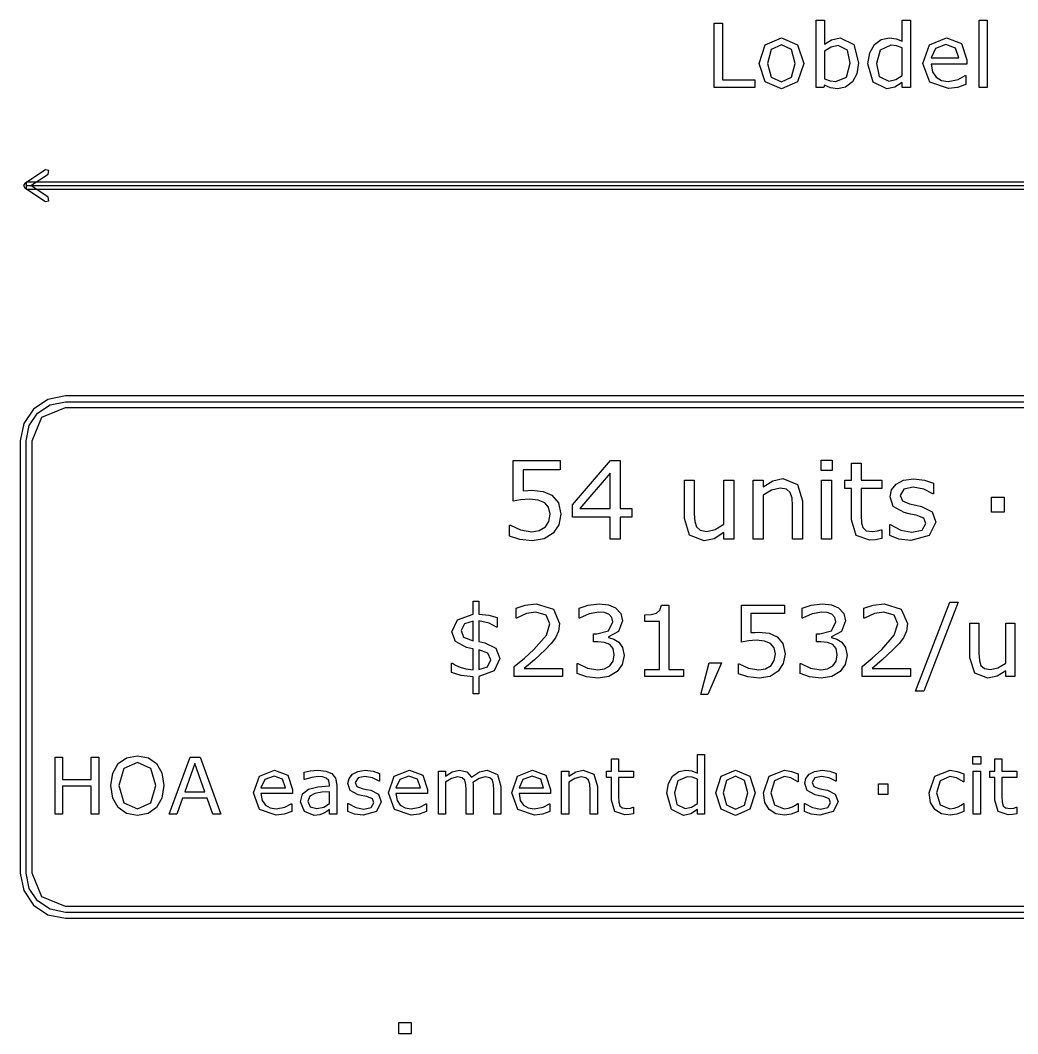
# Model space of a CAD drawing. Header units: inches. Extents: x -33163 to 19162, y -8858 to 30669.
# Drawn here: x 16443 to 17394, y 24874 to 25840 of the extents above; entities that cross this region are included whole.
import ezdxf

# ---------------------------------------------------------------- set-up
doc = ezdxf.new("R2010")
doc.units = ezdxf.units.IN
doc.layers.add('Layer 1', color=7, linetype='Continuous')

msp = doc.modelspace()

# ---------------------------------------------------------------- linework, layer by layer
at = {"layer": 'Layer 1', "color": 7}
for points in [[(17143.01432, 25775.78362), (17104.29086, 25775.78362), (17104.29086, 25836.993), (17112.43021, 25836.993), (17112.43021, 25783.0186), (17143.01432, 25783.0186), (17143.01432, 25775.78362)], [(17242.04271, 25799.09217), (17240.39842, 25788.73303), (17236.04101, 25781.00482), (17229.62818, 25776.11299), (17221.94109, 25774.50975), (17215.11725, 25775.45517), (17209.36213, 25777.92174), (17208.86886, 25775.78362), (17201.63388, 25775.78362), (17201.63388, 25839.74717), (17209.36213, 25839.74717), (17209.36213, 25816.89131), (17216.26819, 25821.24872), (17224.48978, 25822.97523), (17237.31534, 25816.72687), (17242.04271, 25799.09167), (17242.04271, 25799.09217)], [(17291.3309, 25775.78362), (17283.60258, 25775.78362), (17283.60258, 25780.59322), (17276.65543, 25776.11253), (17268.80383, 25774.50929), (17255.7316, 25780.83989), (17250.922, 25798.39282), (17252.56628, 25808.79311), (17257.08813, 25816.56251), (17263.5832, 25821.33095), (17271.31144, 25822.97523), (17277.72424, 25822.19414), (17283.60258, 25819.851), (17283.60258, 25839.7471), (17291.3309, 25839.7471), (17291.3309, 25775.78362)], [(17364.50254, 25775.78362), (17356.77433, 25775.78362), (17356.77433, 25839.74717), (17364.50254, 25839.74717), (17364.50254, 25775.78362)], [(17189.67154, 25798.72172), (17183.91648, 25781.00433), (17168.50111, 25774.50929), (17153.0035, 25781.00433), (17147.28953, 25798.72172), (17153.0035, 25816.43912), (17168.50111, 25822.97523), (17183.91648, 25816.43912), (17189.67154, 25798.72172), (17189.67154, 25798.72172)], [(17344.97642, 25797.94066), (17311.14476, 25797.94066), (17312.41913, 25790.54132), (17315.91331, 25785.40282), (17320.96948, 25782.44302), (17327.46455, 25781.45651), (17336.87823, 25783.30635), (17343.66091, 25787.00605), (17344.07159, 25787.00605), (17344.07159, 25778.57895), (17336.09667, 25775.8247), (17327.54629, 25774.71481), (17309.70554, 25780.88097), (17303.2927, 25798.47505), (17309.41778, 25816.35688), (17325.61425, 25822.97523), (17339.91966, 25817.54901), (17344.97593, 25802.1336), (17344.97642, 25797.94066)], [(17181.69663, 25798.72172), (17178.20254, 25811.95842), (17168.50111, 25816.31584), (17158.71748, 25811.95842), (17155.26441, 25798.72172), (17158.75853, 25785.60834), (17168.50111, 25781.16869), (17178.16136, 25785.56725), (17181.69663, 25798.72172), (17181.69663, 25798.72172)], [(17234.06783, 25798.88637), (17231.3548, 25811.34198), (17222.59879, 25815.61715), (17215.77496, 25814.13731), (17209.36213, 25810.39652), (17209.36213, 25784.08762), (17214.99387, 25782.0322), (17220.37904, 25781.4569), (17230.40927, 25785.64988), (17234.06783, 25798.88655), (17234.06783, 25798.88637)], [(17283.60258, 25787.08829), (17283.60258, 25813.43827), (17278.01199, 25815.37031), (17272.62682, 25815.90441), (17262.51438, 25811.38257), (17258.89688, 25798.557), (17261.69224, 25786.10139), (17270.65374, 25781.86727), (17277.31313, 25783.30607), (17283.60258, 25787.08801), (17283.60258, 25787.08829)], [(17337.4537, 25803.86012), (17334.37062, 25813.2738), (17325.20361, 25816.60355), (17315.29669, 25812.945), (17311.14476, 25803.86012), (17337.4537, 25803.86012)], [(16467.27235, 25697.38668), (16447.61376, 25684.28705), (16446.51578, 25682.24078), (16447.61376, 25680.19451), (16467.27235, 25667.09488), (16470.67059, 25667.78897), (16469.99425, 25671.1872), (16453.42362, 25682.24078), (16469.99453, 25693.29418), (16470.67087, 25696.69242), (16467.27263, 25697.3865), (16467.27235, 25697.38668)], [(16448.98397, 25685.51114), (16448.98397, 25678.97042), (18544.34363, 25678.97042), (18544.34363, 25685.51114), (16448.98397, 25685.51114)], [(16448.98397, 25682.24078), (18544.34363, 25682.24078)], [(16486.40111, 25482.05546), (16469.66241, 25478.67126), (16455.98508, 25469.44542), (16446.75924, 25455.76809), (16443.37504, 25439.02939), (16443.37504, 25027.44089), (16446.75924, 25010.70218), (16455.98508, 24997.02485), (16469.66241, 24987.79901), (16486.40111, 24984.41481), (18506.92649, 24984.41481), (18523.6652, 24987.79901), (18537.34253, 24997.02485), (18546.56837, 25010.70218), (18549.95257, 25027.44089), (18549.95257, 25439.02939), (18546.56837, 25455.76809), (18537.34253, 25469.44542), (18523.6652, 25478.67126), (18506.92649, 25482.05546), (16486.40111, 25482.05546)], [(16486.40111, 25476.44653), (18506.92649, 25476.44653), (18521.51799, 25473.51512), (18533.40846, 25465.51135), (18541.41222, 25453.62089), (18544.34363, 25439.02939), (18544.34363, 25027.44089), (18541.41222, 25012.84939), (18533.40846, 25000.95893), (18521.51799, 24992.95516), (18506.92649, 24990.02375), (16486.40111, 24990.02375), (16471.80961, 24992.95516), (16459.91915, 25000.95893), (16451.91538, 25012.84939), (16448.98397, 25027.44089), (16448.98397, 25439.02939), (16451.91538, 25453.62089), (16459.91915, 25465.51135), (16471.80961, 25473.51512), (16486.40111, 25476.44653), (16486.40111, 25476.44653)], [(16486.40111, 25470.83759), (18506.92649, 25470.83759), (18529.47442, 25461.57732), (18538.73469, 25439.02939), (18538.73469, 25027.44089), (18529.47442, 25004.89296), (18506.92649, 24995.63269), (16486.40111, 24995.63269), (16463.85319, 25004.89296), (16454.59291, 25027.44089), (16454.59291, 25439.02939), (16463.85319, 25461.57732), (16486.40111, 25470.83759), (16486.40111, 25470.83759)], [(16958.28772, 25369.25139), (16956.37849, 25359.25308), (16951.15329, 25351.21417), (16942.51152, 25345.78805), (16930.95569, 25343.92906), (16919.14863, 25345.23528), (16909.55227, 25348.30012), (16909.55227, 25358.90133), (16910.25569, 25358.90133), (16919.90232, 25354.42973), (16930.75476, 25352.62105), (16937.63803, 25353.6259), (16943.61692, 25357.14282), (16946.93292, 25362.31788), (16948.08846, 25369.30163), (16946.73189, 25375.83315), (16943.06418, 25380.10376), (16936.68334, 25382.76665), (16928.34304, 25383.57019), (16919.80184, 25382.96775), (16912.76779, 25381.7619), (16912.76779, 25420.29809), (16957.78529, 25420.29809), (16957.78529, 25411.50563), (16922.46473, 25411.50563), (16922.46473, 25391.60942), (16926.88603, 25391.91064), (16930.805, 25392.01073), (16941.45646, 25390.95568), (16949.84697, 25387.33817), (16956.07709, 25380.20374), (16958.28772, 25369.25082), (16958.28772, 25369.25139)], [(17026.01497, 25366.53826), (17014.91133, 25366.53826), (17014.91133, 25345.48655), (17005.26473, 25345.48655), (17005.26473, 25366.53826), (16969.44167, 25366.53826), (16969.44167, 25378.09409), (17005.66668, 25420.29798), (17014.91133, 25420.29798), (17014.91133, 25374.57706), (17026.01497, 25374.57706), (17026.01497, 25366.53826)], [(17216.83684, 25411.00313), (17206.18539, 25411.00313), (17206.18539, 25420.80041), (17216.83684, 25420.80041), (17216.83684, 25411.00313)], [(17264.06505, 25345.98887), (17258.23684, 25344.83333), (17252.65994, 25344.38153), (17239.59686, 25349.00386), (17235.12522, 25363.82545), (17235.12522, 25393.66962), (17228.74438, 25393.66962), (17228.74438, 25401.60794), (17235.12522, 25401.60794), (17235.12522, 25417.73585), (17244.57089, 25417.73585), (17244.57089, 25401.60794), (17264.06505, 25401.60794), (17264.06505, 25393.66962), (17244.57089, 25393.66962), (17244.57089, 25368.09603), (17244.77203, 25361.16256), (17246.1788, 25356.54023), (17249.1934, 25353.57594), (17255.12205, 25352.67139), (17259.94533, 25353.32432), (17263.5628, 25354.47993), (17264.06512, 25354.47993), (17264.06505, 25345.98887)], [(17005.26473, 25374.57706), (17005.26473, 25408.34024), (16976.2747, 25374.57706), (17005.26473, 25374.57706)], [(17122.98344, 25345.48655), (17113.53777, 25345.48655), (17113.53777, 25351.7167), (17104.39367, 25345.93874), (17094.74707, 25343.92906), (17080.98054, 25349.30498), (17076.05674, 25365.18173), (17076.05674, 25401.60766), (17085.50231, 25401.60766), (17085.50231, 25369.65334), (17085.90455, 25362.31788), (17087.61282, 25357.14282), (17091.12985, 25353.9273), (17097.41014, 25352.92245), (17105.3988, 25354.83168), (17113.53805, 25359.70523), (17113.53805, 25401.60766), (17122.98373, 25401.60766), (17122.98344, 25345.48655)], [(17188.49999, 25345.48655), (17179.05435, 25345.48655), (17179.05435, 25377.44098), (17178.60251, 25384.67585), (17176.94448, 25390.00163), (17173.32708, 25393.1167), (17167.1974, 25394.17176), (17159.10836, 25392.26257), (17151.01925, 25387.38897), (17151.01925, 25345.48655), (17141.57357, 25345.48655), (17141.57357, 25401.60766), (17151.01925, 25401.60766), (17151.01925, 25395.37761), (17160.16346, 25401.10527), (17169.86029, 25403.16525), (17183.72727, 25397.68879), (17188.50038, 25381.91251), (17188.49999, 25345.48655)], [(17216.23397, 25345.48655), (17206.7883, 25345.48655), (17206.7883, 25401.60766), (17216.23397, 25401.60766), (17216.23397, 25345.48655)], [(17315.56383, 25361.6646), (17309.18299, 25349.05371), (17291.8493, 25344.12991), (17280.39395, 25345.58692), (17271.70197, 25348.85268), (17271.70197, 25359.45389), (17272.20429, 25359.45389), (17282.1524, 25354.07798), (17292.65302, 25352.11844), (17302.40021, 25354.12822), (17305.91713, 25360.45882), (17304.00793, 25365.48309), (17296.67248, 25368.39714), (17291.39704, 25369.45224), (17285.51863, 25370.75856), (17275.01786, 25376.48618), (17271.95303, 25385.83138), (17273.35983, 25392.36294), (17277.73099, 25397.8394), (17284.86542, 25401.55735), (17294.61257, 25402.96415), (17304.76159, 25401.70803), (17313.35302, 25398.74378), (17313.35302, 25388.64495), (17312.8507, 25388.64495), (17304.05824, 25393.1166), (17293.90922, 25394.97559), (17285.167, 25392.96581), (17281.59973, 25387.08747), (17283.76019, 25381.86217), (17290.59322, 25378.99836), (17296.42142, 25377.79251), (17301.84754, 25376.68721), (17311.99657, 25371.51222), (17315.56383, 25361.6646), (17315.56383, 25361.6646)], [(17380.67843, 25371.16051), (17368.67045, 25371.16051), (17368.67045, 25385.37919), (17380.67843, 25385.37919), (17380.67843, 25371.16051)], [(16900.19116, 25231.88317), (16894.66446, 25220.09891), (16880.18542, 25214.57221), (16880.18542, 25198.03779), (16874.79576, 25198.03779), (16874.79576, 25214.34389), (16863.46829, 25215.48575), (16854.28752, 25218.40899), (16854.28752, 25227.45268), (16855.0181, 25227.45268), (16858.12398, 25225.57997), (16862.46318, 25223.61594), (16867.98985, 25221.97166), (16874.79547, 25221.10356), (16874.79547, 25240.88087), (16871.41548, 25241.56654), (16868.53792, 25242.29711), (16857.84991, 25247.9152), (16854.60695, 25257.23289), (16859.90533, 25268.65169), (16874.79547, 25274.08707), (16874.79547, 25286.51068), (16880.18514, 25286.51068), (16880.18514, 25274.17839), (16889.6399, 25273.08225), (16897.77006, 25270.75275), (16897.77006, 25261.80042), (16897.13025, 25261.80042), (16889.95923, 25265.50012), (16880.18475, 25267.55555), (16880.18475, 25247.86945), (16883.15364, 25247.2296), (16885.93981, 25246.63561), (16896.44514, 25241.61133), (16900.19049, 25231.8825), (16900.19116, 25231.88317)], [(16960.07137, 25214.52657), (16914.03073, 25214.52657), (16914.03073, 25224.07273), (16923.6225, 25232.29421), (16932.62058, 25240.47011), (16944.63316, 25253.94429), (16947.87611, 25264.76927), (16944.35909, 25273.0365), (16934.63025, 25276.0511), (16925.63228, 25274.58949), (16916.17751, 25270.11329), (16915.72105, 25270.11329), (16915.72105, 25279.70505), (16924.35363, 25282.6283), (16934.85896, 25283.95294), (16951.25635, 25278.88291), (16957.19409, 25265.22605), (16956.18927, 25257.96364), (16953.31171, 25251.6148), (16949.10957, 25246.04246), (16943.30887, 25239.96769), (16933.21458, 25230.64989), (16923.48585, 25222.33702), (16960.07165, 25222.33702), (16960.07137, 25214.52657)], [(17013.55702, 25247.27574), (17017.16534, 25242.34275), (17018.5813, 25234.66934), (17016.89137, 25226.12804), (17012.14106, 25219.36817), (17004.05662, 25214.61796), (16993.91668, 25213.11061), (16982.77199, 25214.48093), (16973.77391, 25217.40413), (16973.77391, 25226.95029), (16974.45866, 25226.95029), (16983.59374, 25222.70241), (16993.73361, 25221.01245), (16999.85413, 25221.97166), (17005.10673, 25224.80347), (17008.21265, 25229.23403), (17009.26322, 25235.35445), (17008.07561, 25241.38358), (17004.87841, 25245.17467), (16999.89978, 25247.09303), (16993.59658, 25247.6412), (16989.48584, 25247.6412), (16989.48584, 25255.22333), (16992.68312, 25255.22333), (17003.73652, 25258.10078), (17007.8929, 25266.59644), (17006.84244, 25270.88986), (17003.91923, 25273.95014), (16999.7171, 25275.59442), (16994.64715, 25276.05092), (16985.42074, 25274.49793), (16976.19433, 25270.11308), (16975.73783, 25270.11308), (16975.73783, 25279.65923), (16984.37045, 25282.58244), (16994.87579, 25283.95276), (17003.64541, 25283.03884), (17010.49668, 25280.11563), (17015.47531, 25274.81729), (17017.16527, 25267.55498), (17013.14592, 25257.64347), (17003.7368, 25252.34509), (17003.7368, 25251.70527), (17008.76107, 25250.15228), (17013.55692, 25247.27479), (17013.55702, 25247.27574)], [(17075.1272, 25214.52657), (17038.31303, 25214.52657), (17038.31303, 25221.46923), (17052.47236, 25221.46923), (17052.47236, 25267.05301), (17038.31303, 25267.05301), (17038.31303, 25273.26493), (17044.4792, 25273.72143), (17049.45772, 25275.13728), (17052.74643, 25278.01485), (17054.16228, 25282.76505), (17061.24198, 25282.76505), (17061.24198, 25221.46895), (17075.1272, 25221.46895), (17075.1272, 25214.52657)], [(17171.95874, 25236.13095), (17170.22303, 25227.04158), (17165.47283, 25219.73352), (17157.61664, 25214.80064), (17147.11141, 25213.11061), (17136.37765, 25214.29825), (17127.65374, 25217.08442), (17127.65374, 25226.72186), (17128.2936, 25226.72186), (17137.06322, 25222.65676), (17146.92901, 25221.01245), (17153.18657, 25221.92637), (17158.62188, 25225.12358), (17161.63648, 25229.82814), (17162.68694, 25236.17698), (17161.45376, 25242.11478), (17158.11945, 25245.9972), (17152.31875, 25248.41798), (17144.73663, 25249.14856), (17136.97183, 25248.60038), (17130.57734, 25247.50417), (17130.57734, 25282.53708), (17171.50235, 25282.53708), (17171.50235, 25274.54392), (17139.39264, 25274.54392), (17139.39264, 25256.4565), (17143.41206, 25256.73057), (17146.97476, 25256.82412), (17156.65785, 25255.86502), (17164.28562, 25252.57635), (17169.94935, 25246.09043), (17171.9591, 25236.13328), (17171.95874, 25236.13095)], [(17225.99243, 25247.27574), (17229.60085, 25242.34275), (17231.01674, 25234.66934), (17229.32678, 25226.12804), (17224.57658, 25219.36817), (17216.49206, 25214.61796), (17206.35209, 25213.11061), (17195.2074, 25214.48093), (17186.20932, 25217.40413), (17186.20932, 25226.95029), (17186.89499, 25226.95029), (17196.03004, 25222.70241), (17206.16987, 25221.01245), (17212.29039, 25221.97166), (17217.54298, 25224.80347), (17220.6489, 25229.23403), (17221.69947, 25235.35445), (17220.51194, 25241.38358), (17217.31466, 25245.17467), (17212.33603, 25247.09303), (17206.03283, 25247.6412), (17201.92209, 25247.6412), (17201.92209, 25255.22333), (17205.11941, 25255.22333), (17216.17277, 25258.10078), (17220.32919, 25266.59644), (17219.27869, 25270.88986), (17216.35549, 25273.95014), (17212.15335, 25275.59442), (17207.0834, 25276.05092), (17197.857, 25274.49793), (17188.63059, 25270.11308), (17188.17409, 25270.11308), (17188.17409, 25279.65923), (17196.80678, 25282.58244), (17207.31204, 25283.95276), (17216.08166, 25283.03884), (17222.93293, 25280.11563), (17227.91156, 25274.81729), (17229.60159, 25267.55498), (17225.58217, 25257.64347), (17216.17306, 25252.34509), (17216.17306, 25251.70527), (17221.19733, 25250.15228), (17225.99321, 25247.27479), (17225.99243, 25247.27574)], [(17291.44502, 25214.52657), (17245.40446, 25214.52657), (17245.40446, 25224.07273), (17254.99625, 25232.29421), (17263.99423, 25240.47011), (17276.00681, 25253.94429), (17279.24977, 25264.76927), (17275.73281, 25273.0365), (17266.00398, 25276.0511), (17257.00593, 25274.58949), (17247.55116, 25270.11329), (17247.0947, 25270.11329), (17247.0947, 25279.70505), (17255.72728, 25282.6283), (17266.23262, 25283.95294), (17282.63, 25278.88291), (17288.56785, 25265.22605), (17287.56292, 25257.96364), (17284.68543, 25251.6148), (17280.48329, 25246.04246), (17274.68252, 25239.96769), (17264.5883, 25230.64989), (17254.8595, 25222.33702), (17291.4453, 25222.33702), (17291.44502, 25214.52657)], [(17336.80059, 25285.59725), (17304.05142, 25200.64135), (17296.14958, 25200.64135), (17328.76171, 25285.59725), (17336.80059, 25285.59725)], [(16874.79576, 25248.64595), (16874.79576, 25267.5098), (16866.57417, 25264.81502), (16863.23993, 25258.42043), (16865.70639, 25252.16298), (16874.79576, 25248.64595), (16874.79576, 25248.64595)], [(17390.74299, 25214.52657), (17382.15605, 25214.52657), (17382.15605, 25220.19031), (17373.84318, 25214.93768), (17365.07352, 25213.11061), (17352.55851, 25217.99785), (17348.08231, 25232.43124), (17348.08231, 25265.54577), (17356.66925, 25265.54577), (17356.66925, 25236.49634), (17357.03503, 25229.82775), (17358.58803, 25225.12319), (17361.78524, 25222.19998), (17367.49469, 25221.28701), (17374.75699, 25223.02262), (17382.15644, 25227.45318), (17382.15644, 25265.54623), (17390.74338, 25265.54623), (17390.74299, 25214.52657)], [(16891.55854, 25230.69564), (16888.86365, 25236.95309), (16880.18542, 25240.10472), (16880.18542, 25221.19516), (16888.58969, 25223.98133), (16891.55854, 25230.69564), (16891.55854, 25230.69564)], [(17111.34764, 25227.544), (17098.46728, 25197.62675), (17091.79869, 25197.62675), (17099.74617, 25227.544), (17111.34764, 25227.544)], [(16518.13627, 25083.56659), (16510.90129, 25083.56659), (16510.90129, 25110.2044), (16483.75197, 25110.2044), (16483.75197, 25083.56659), (16476.517, 25083.56659), (16476.517, 25137.97494), (16483.75197, 25137.97494), (16483.75197, 25116.63547), (16510.90129, 25116.63547), (16510.90129, 25137.97494), (16518.13627, 25137.97494), (16518.13627, 25083.56659)], [(16573.31195, 25131.72657), (16578.39096, 25122.77424), (16580.18147, 25110.75247), (16578.35447, 25098.69425), (16573.31195, 25089.85155), (16565.34613, 25084.29745), (16554.8957, 25082.43389), (16544.4452, 25084.33393), (16536.47945, 25089.85155), (16531.40037, 25098.73073), (16529.64642, 25110.75247), (16531.40037, 25122.6646), (16536.51593, 25131.72657), (16544.48169, 25137.2076), (16554.8957, 25139.10767), (16565.38272, 25137.17104), (16573.31195, 25131.72657), (16573.31195, 25131.72657)], [(16634.55322, 25083.56659), (16626.84325, 25083.56659), (16621.50842, 25098.73073), (16597.9765, 25098.73073), (16592.64164, 25083.56659), (16585.29713, 25083.56659), (16605.10184, 25137.97494), (16614.74844, 25137.97494), (16634.55322, 25083.56659)], [(17095.28832, 25083.56659), (17088.4187, 25083.56659), (17088.4187, 25087.84177), (17082.24348, 25083.85891), (17075.26423, 25082.43389), (17063.64444, 25088.06104), (17059.36927, 25103.66372), (17060.83087, 25112.90837), (17064.85029, 25119.81444), (17070.62366, 25124.05316), (17077.49317, 25125.51477), (17083.1935, 25124.82068), (17088.4187, 25122.73786), (17088.4187, 25140.42333), (17095.28832, 25140.42333), (17095.28832, 25083.56659)], [(17358.41401, 25131.21499), (17350.66756, 25131.21499), (17350.66756, 25138.34033), (17358.41401, 25138.34033), (17358.41401, 25131.21499)], [(16572.65436, 25110.75247), (16567.90415, 25127.0859), (16554.93236, 25132.85927), (16541.88753, 25127.0859), (16537.17381, 25110.75247), (16541.99717, 25094.34592), (16554.93236, 25088.68226), (16567.83107, 25094.34592), (16572.65436, 25110.75247), (16572.65436, 25110.75247)], [(16619.27948, 25104.94261), (16609.74248, 25131.6535), (16600.16896, 25104.94261), (16619.27948, 25104.94261)], [(17027.57938, 25083.93234), (17023.34066, 25083.09234), (17019.28475, 25082.76305), (17009.78424, 25086.1248), (17006.53223, 25096.90413), (17006.53223, 25118.60895), (17001.8916, 25118.60895), (17001.8916, 25124.38232), (17006.53223, 25124.38232), (17006.53223, 25136.11177), (17013.40175, 25136.11177), (17013.40175, 25124.38232), (17027.57938, 25124.38232), (17027.57938, 25118.60895), (17013.40175, 25118.60895), (17013.40175, 25100.01001), (17013.54766, 25094.9675), (17014.57075, 25091.60585), (17016.76321, 25089.44995), (17021.07487, 25088.79235), (17024.58274, 25089.26756), (17027.21364, 25090.10759), (17027.57938, 25090.10759), (17027.57938, 25083.93234)], [(17392.76182, 25083.93234), (17388.52313, 25083.09234), (17384.46719, 25082.76305), (17374.96672, 25086.1248), (17371.71471, 25096.90413), (17371.71471, 25118.60895), (17367.07404, 25118.60895), (17367.07404, 25124.38232), (17371.71471, 25124.38232), (17371.71471, 25136.11177), (17378.58422, 25136.11177), (17378.58422, 25124.38232), (17392.76182, 25124.38232), (17392.76182, 25118.60895), (17378.58422, 25118.60895), (17378.58422, 25100.01001), (17378.73013, 25094.9675), (17379.75319, 25091.60585), (17381.94565, 25089.44995), (17386.25742, 25088.79235), (17389.76529, 25089.26756), (17392.39618, 25090.10759), (17392.76193, 25090.10759), (17392.76182, 25083.93234)], [(16702.73718, 25103.26177), (16672.66465, 25103.26177), (16673.79735, 25096.68447), (16676.90327, 25092.11698), (16681.39772, 25089.48608), (16687.17109, 25088.60957), (16695.53876, 25090.25389), (16701.56789, 25093.54256), (16701.93364, 25093.54256), (16701.93364, 25086.05182), (16694.84478, 25083.60364), (16687.24442, 25082.61703), (16671.38601, 25088.09809), (16665.68579, 25103.73722), (16671.13025, 25119.63222), (16685.52706, 25125.51523), (16698.24302, 25120.69187), (16702.73746, 25106.98934), (16702.73718, 25103.26177)], [(16696.05035, 25108.52356), (16693.30982, 25116.89123), (16685.16142, 25119.85103), (16676.3552, 25116.59892), (16672.66465, 25108.52356), (16696.05035, 25108.52356)], [(16744.86803, 25083.56659), (16738.03501, 25083.56659), (16738.03501, 25087.91485), (16735.55031, 25086.16089), (16732.55395, 25084.40698), (16728.60765, 25083.01852), (16723.38234, 25082.43389), (16714.02806, 25086.08785), (16710.19143, 25095.40565), (16712.16461, 25102.89638), (16717.86484, 25107.42731), (16726.81717, 25109.65626), (16738.03501, 25110.53274), (16738.03501, 25111.59239), (16737.19498, 25115.46573), (16734.85643, 25117.87735), (16731.34856, 25119.01008), (16727.07339, 25119.30194), (16721.04415, 25118.57136), (16714.17464, 25116.5251), (16713.8089, 25116.5251), (16713.8089, 25123.50424), (16719.61875, 25124.71009), (16727.10949, 25125.36769), (16734.60022, 25124.63715), (16740.15432, 25122.22543), (16743.66215, 25117.87717), (16744.86803, 25111.26342), (16744.86803, 25083.56659)], [(16787.25464, 25095.3325), (16782.61408, 25086.16089), (16770.00768, 25082.57998), (16761.67646, 25083.63964), (16755.35502, 25086.01481), (16755.35502, 25093.72477), (16755.72076, 25093.72477), (16762.95567, 25089.81499), (16770.59259, 25088.38994), (16777.68137, 25089.85155), (16780.23919, 25094.45552), (16778.85066, 25098.10962), (16773.5158, 25100.22889), (16769.67906, 25100.99595), (16765.40385, 25101.94597), (16757.76703, 25106.11162), (16755.53798, 25112.90809), (16756.56118, 25117.65829), (16759.74011, 25121.64115), (16764.92885, 25124.34519), (16772.01764, 25125.36826), (16779.3988, 25124.45437), (16785.6471, 25122.29857), (16785.6471, 25114.95396), (16785.28135, 25114.95396), (16778.88683, 25118.20608), (16771.50577, 25119.55805), (16765.14774, 25118.09644), (16762.55333, 25113.82123), (16764.12457, 25110.02108), (16769.09404, 25107.93826), (16773.33273, 25107.06174), (16777.27903, 25106.2582), (16784.6602, 25102.49461), (16787.25454, 25095.33268), (16787.25464, 25095.3325)], [(16831.24894, 25103.26177), (16801.17642, 25103.26177), (16802.30912, 25096.68447), (16805.41514, 25092.11698), (16809.90948, 25089.48608), (16815.68285, 25088.60957), (16824.05056, 25090.25389), (16830.07965, 25093.54256), (16830.4454, 25093.54256), (16830.4454, 25086.05182), (16823.35655, 25083.60364), (16815.75618, 25082.61703), (16799.89778, 25088.09809), (16794.19755, 25103.73722), (16799.64205, 25119.63222), (16814.03885, 25125.51523), (16826.75489, 25120.69187), (16831.24923, 25106.98934), (16831.24894, 25103.26177)], [(16824.56215, 25108.52356), (16821.82162, 25116.89123), (16813.67318, 25119.85103), (16804.86697, 25116.59892), (16801.17642, 25108.52356), (16824.56215, 25108.52356)], [(16901.22338, 25083.56659), (16894.3539, 25083.56659), (16894.3539, 25106.8062), (16894.09758, 25111.8852), (16893.11107, 25115.79498), (16890.69935, 25118.17016), (16886.16841, 25118.97367), (16880.39504, 25117.51206), (16874.62167, 25113.858), (16874.8041, 25111.88481), (16874.87891, 25109.69246), (16874.87891, 25083.56659), (16868.00933, 25083.56659), (16868.00933, 25106.8062), (16867.75396, 25111.92176), (16866.76735, 25115.83158), (16864.35573, 25118.17016), (16859.82469, 25118.97367), (16854.16095, 25117.58514), (16848.53381, 25114.04071), (16848.53381, 25083.56659), (16841.6643, 25083.56659), (16841.6643, 25124.38196), (16848.53381, 25124.38196), (16848.53381, 25119.85103), (16854.92829, 25124.01657), (16861.76132, 25125.51477), (16868.81362, 25123.76081), (16873.16183, 25118.90091), (16880.7622, 25123.94353), (16888.10681, 25125.51477), (16898.00917, 25121.42227), (16901.22469, 25110.05821), (16901.22338, 25083.56659)], [(16948.61602, 25103.26177), (16918.54349, 25103.26177), (16919.67623, 25096.68447), (16922.78211, 25092.11698), (16927.27656, 25089.48608), (16933.04993, 25088.60957), (16941.41764, 25090.25389), (16947.44673, 25093.54256), (16947.81251, 25093.54256), (16947.81251, 25086.05182), (16940.72373, 25083.60364), (16933.12336, 25082.61703), (16917.26496, 25088.09809), (16911.56463, 25103.73722), (16917.00913, 25119.63222), (16931.406, 25125.51523), (16944.12196, 25120.69187), (16948.61641, 25106.98934), (16948.61602, 25103.26177)], [(16941.92922, 25108.52356), (16939.18869, 25116.89123), (16931.04018, 25119.85103), (16922.23404, 25116.59892), (16918.54349, 25108.52356), (16941.92922, 25108.52356)], [(16993.1585, 25083.56659), (16986.28891, 25083.56659), (16986.28891, 25106.8062), (16985.95965, 25112.06799), (16984.75377, 25115.94121), (16982.12288, 25118.20671), (16977.66502, 25118.97377), (16971.78202, 25117.58521), (16965.89908, 25114.04078), (16965.89908, 25083.56659), (16959.0295, 25083.56659), (16959.0295, 25124.38196), (16965.89908, 25124.38196), (16965.89908, 25119.85103), (16972.54932, 25124.01657), (16979.60162, 25125.51477), (16989.68665, 25121.5318), (16993.15804, 25110.05821), (16993.1585, 25083.56659)], [(17088.4187, 25093.61514), (17088.4187, 25117.03742), (17083.44926, 25118.75478), (17078.66246, 25119.22999), (17069.67364, 25115.21053), (17066.45812, 25103.81002), (17068.94282, 25092.73837), (17076.90855, 25088.97478), (17082.82811, 25090.2536), (17088.4187, 25093.61535), (17088.4187, 25093.61514)], [(17143.59438, 25103.95603), (17138.47872, 25088.20716), (17124.77618, 25082.43389), (17111.00049, 25088.20716), (17105.92153, 25103.95603), (17111.00049, 25119.7048), (17124.77618, 25125.51477), (17138.47872, 25119.7048), (17143.59438, 25103.95603), (17143.59438, 25103.95603)], [(17136.50564, 25103.95603), (17133.39972, 25115.72194), (17124.77618, 25119.59517), (17116.0796, 25115.72194), (17113.01027, 25103.95603), (17116.11619, 25092.29966), (17124.77618, 25088.35335), (17133.36316, 25092.26317), (17136.50564, 25103.95603), (17136.50564, 25103.95603)], [(17184.40975, 25086.12444), (17177.86904, 25083.56659), (17171.32833, 25082.65267), (17163.21649, 25083.9316), (17156.89497, 25087.87797), (17152.76599, 25094.52832), (17151.30439, 25103.91909), (17156.78544, 25119.63137), (17171.32833, 25125.33159), (17178.19795, 25124.34509), (17184.40975, 25121.93336), (17184.40975, 25114.29654), (17184.04401, 25114.29654), (17177.53989, 25118.06013), (17171.03566, 25119.37565), (17161.79101, 25115.42924), (17158.42934, 25103.91909), (17161.71794, 25092.55513), (17171.03566, 25088.60875), (17175.27435, 25089.1569), (17179.14758, 25090.58194), (17181.96119, 25092.18974), (17184.04401, 25093.68783), (17184.40975, 25093.68783), (17184.40975, 25086.12444)], [(17222.37496, 25095.3325), (17217.73439, 25086.16089), (17205.128, 25082.57998), (17196.79688, 25083.63964), (17190.47544, 25086.01481), (17190.47544, 25093.72477), (17190.84119, 25093.72477), (17198.07616, 25089.81499), (17205.71301, 25088.38994), (17212.80187, 25089.85155), (17215.35961, 25094.45552), (17213.97116, 25098.10962), (17208.63622, 25100.22889), (17204.79955, 25100.99595), (17200.52438, 25101.94597), (17192.88745, 25106.11162), (17190.65851, 25112.90809), (17191.68157, 25117.65829), (17194.86064, 25121.64115), (17200.04938, 25124.34519), (17207.13813, 25125.36826), (17214.51923, 25124.45437), (17220.76763, 25122.29857), (17220.76763, 25114.95396), (17220.40184, 25114.95396), (17214.00725, 25118.20608), (17206.62619, 25119.55805), (17200.26816, 25118.09644), (17197.67386, 25113.82123), (17199.2451, 25110.02108), (17204.21453, 25107.93826), (17208.45315, 25107.06174), (17212.39956, 25106.2582), (17219.78063, 25102.49461), (17222.37496, 25095.33268), (17222.37496, 25095.3325)], [(17342.22674, 25086.12444), (17335.6861, 25083.56659), (17329.14542, 25082.65267), (17321.03347, 25083.9316), (17314.71203, 25087.87797), (17310.58297, 25094.52832), (17309.12133, 25103.91909), (17314.60239, 25119.63137), (17329.14542, 25125.33159), (17336.01493, 25124.34509), (17342.22674, 25121.93336), (17342.22674, 25114.29654), (17341.86096, 25114.29654), (17335.35684, 25118.06013), (17328.85272, 25119.37565), (17319.60807, 25115.42924), (17316.24632, 25103.91909), (17319.53492, 25092.55513), (17328.85272, 25088.60875), (17333.09134, 25089.1569), (17336.96456, 25090.58194), (17339.77824, 25092.18974), (17341.86096, 25093.68783), (17342.22674, 25093.68783), (17342.22674, 25086.12444)], [(17357.97558, 25083.56659), (17351.106, 25083.56659), (17351.106, 25124.38196), (17357.97558, 25124.38196), (17357.97558, 25083.56659)], [(17269.73101, 25102.23857), (17260.99795, 25102.23857), (17260.99795, 25112.57946), (17269.73101, 25112.57946), (17269.73101, 25102.23857)], [(16738.03501, 25093.61514), (16738.03501, 25104.9791), (16730.61735, 25104.43096), (16723.89393, 25103.3713), (16719.10717, 25100.74041), (16717.28017, 25095.88057), (16719.39948, 25090.58223), (16725.86715, 25088.82827), (16732.48091, 25090.21683), (16738.03501, 25093.61507), (16738.03501, 25093.61514)], [(16815.64637, 24874.41059), (16804.02658, 24874.41059), (16804.02658, 24885.09853), (16815.64637, 24885.09853), (16815.64637, 24874.41059)]]:
    msp.add_lwpolyline(points, dxfattribs=at)

doc.saveas('drawing.dxf')
